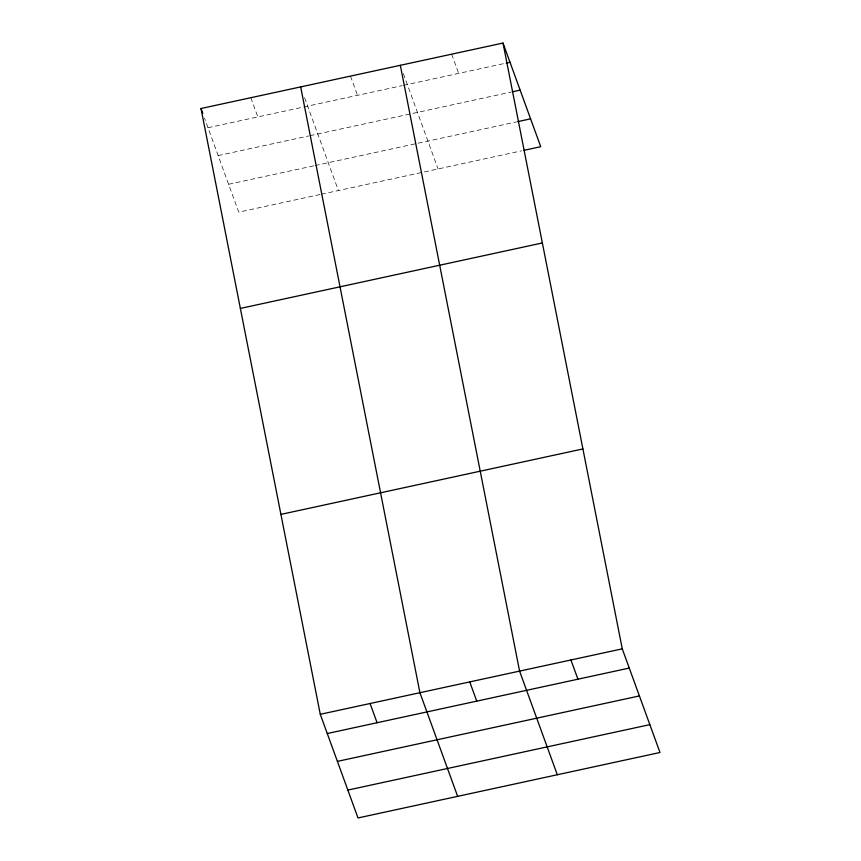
<?xml version="1.0" encoding="UTF-8"?>
<svg xmlns="http://www.w3.org/2000/svg" width="861" height="861" viewBox="0 0 861 861"><rect width="100%" height="100%" fill="white"/><g stroke="black" fill="none" stroke-linecap="round" stroke-linejoin="round"><path stroke-width="0.65" stroke-dasharray="4.3 3.23" d="M208.007 127.719L302.426 107.259M303.739 106.979L402.087 85.659M403.4 85.379L504.869 63.38M218.156 155.583L308.625 135.973M309.938 135.694L511.165 92.073M228.595 184.286L313.834 165.818M315.148 165.527L516.482 121.896M320.034 194.521L238.734 212.15L204.509 118.118M321.347 194.242L521.486 150.869M451.67 54.178L458.665 73.4M403.389 73.712L438.055 168.95M350.502 76.102L357.498 95.323M304.611 97.713L338.395 190.55M250.842 97.702L257.837 116.924"/><path stroke-width="1.29" d="M503.007 43.05L622.266 648.85L659.989 752.492L357.993 817.95L320.27 714.307L201.011 108.508L503.007 43.05L540.73 146.693L524.048 150.309M506.16 63.101L510.003 62.272M512.446 91.793L520.152 90.125M517.762 121.616L530.591 118.829M240.37 308.421L542.365 242.963M280.912 514.394L582.908 448.936M320.27 714.307L622.266 648.85M327.255 733.529L629.262 668.071M337.404 761.382L639.4 695.936M347.844 790.086L649.84 724.639M570.918 659.978L577.914 679.2M557.304 774.749L519.581 671.106L400.333 65.307M469.751 681.912L476.746 701.123M457.643 796.35L419.92 692.707L300.672 86.907M201.011 108.508L202.766 113.308M370.09 703.512L377.086 722.723"/></g></svg>
